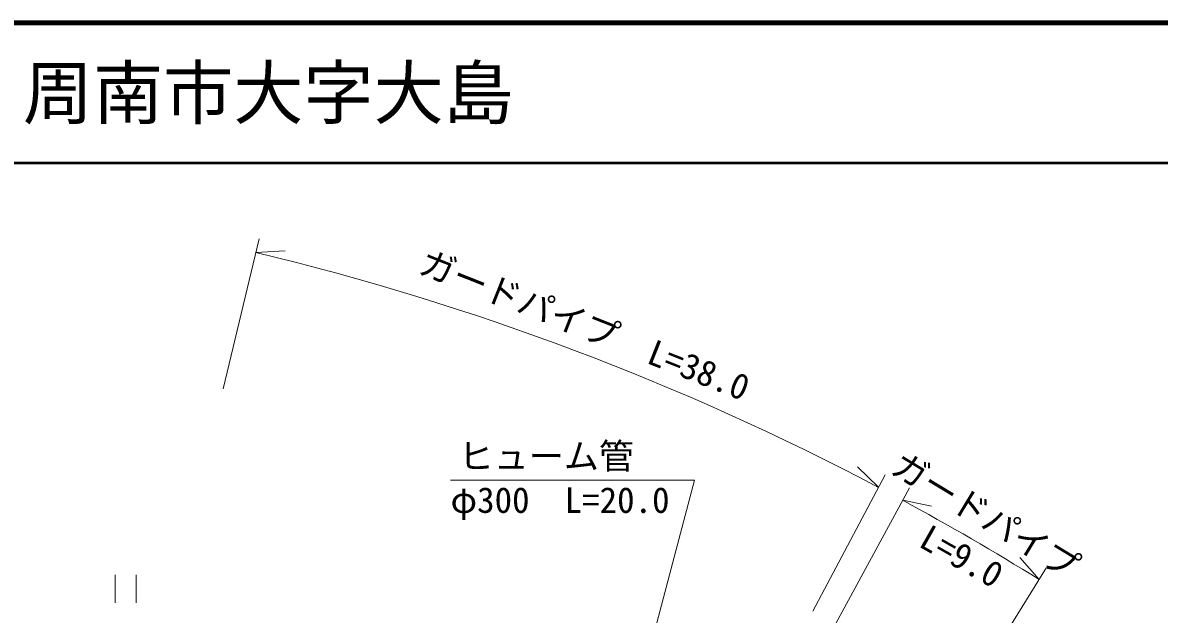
# Model space of a CAD drawing. Units: millimetres, scale not verified. Extents: x 40000 to 680000, y 20000 to 380000.
# Drawn here: x 405012 to 486046, y 337804 to 380000 of the extents above; entities that cross this region are included whole.
import ezdxf
from ezdxf.enums import TextEntityAlignment as Align

# ---------------------------------------------------------------- set-up
doc = ezdxf.new("R2010")
doc.units = ezdxf.units.MM
doc.header["$LTSCALE"] = 1000
for name, color, linetype, lineweight in [('M-BGD', 7, 'Continuous', 13), ('M-STR-HTXT', 7, 'Continuous', 13), ('M-TTL', 2, 'Continuous', 140), ('M-TTL-LINE', 7, 'Continuous', 50)]:
    doc.layers.add(name, color=color, linetype=linetype, lineweight=lineweight)
doc.layers.add('M-TTL-TXT', color=7, linetype='Continuous')
doc.styles.add('ＭＳ ゴシック', font='')
doc.styles.get('ＭＳ ゴシック').set_extended_font_data('MS Gothic')

msp = doc.modelspace()

# ---------------------------------------------------------------- linework, layer by layer
at = {"layer": 'M-BGD'}
for p, q in [((411599, 340621), (411599, 338621)), ((413099, 340621), (413099, 338621))]:
    msp.add_line(p, q, dxfattribs=at)
at = {"layer": 'M-STR-HTXT'}
for p, q in [((419304, 353881), (421871, 364577)), ((421638, 363604), (423723, 363721)), ((461354, 338016), (466492, 347743)), ((466025, 346859), (464536, 348323)), ((462993, 337140), (468231, 346813)), ((467755, 345933), (469799, 345509)), ((477487, 340284), (476105, 341849)), ((472214, 331788), (478015, 341134))]:
    msp.add_line(p, q, dxfattribs=at)
msp.add_lwpolyline([(447657, 327465), (452917, 347368), (435513, 347368)], dxfattribs=at)
for start, end in [(62.15807, 76.50149), (58.17244, 61.56643)]:
    msp.add_arc((377288, 178853), 190000, start, end, dxfattribs=at)
at = {"layer": 'M-TTL'}
msp.add_line((680000, 380000), (40000, 380000), dxfattribs=at)
at = {"layer": 'M-TTL-LINE'}
msp.add_line((40000, 370000), (680000, 370000), dxfattribs=at)

# ---------------------------------------------------------------- texts
at = {"layer": 'M-STR-HTXT', "style": 'ＭＳ ゴシック'}
for s, rotation, p in [('ガードパイプ\u3000L=38.0', 338.421, (444540, 357087)), ('ガードパイプ', 328.855, (472921, 343609))]:
    msp.add_text(s, height=1833, rotation=rotation, dxfattribs=at).set_placement(p, align=Align.BOTTOM_CENTER)
msp.add_text('ヒューム管', height=1833, dxfattribs=at).set_placement((436093, 347618), align=Align.BOTTOM_LEFT)
msp.add_text('φ300\u3000L=20.0', height=1833, dxfattribs=at).set_placement((435513, 346868), align=Align.TOP_LEFT)
msp.add_text('L=9.0', height=1833, rotation=330.479, dxfattribs=at).set_placement((472416, 342746), align=Align.TOP_CENTER)
at = {"layer": 'M-TTL-TXT', "style": 'ＭＳ ゴシック'}
msp.add_text('周南市大字大島', height=3666, dxfattribs=at).set_placement((405024, 375000), align=Align.MIDDLE_LEFT)

doc.saveas('drawing.dxf')
